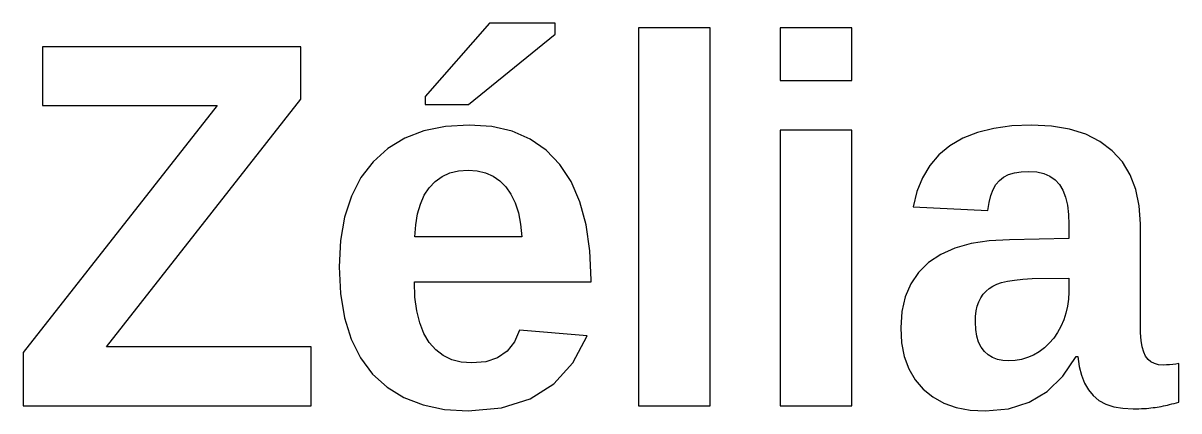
# Model space of a CAD drawing. Header units: metres. Extents: x 18 to 290, y 36 to 187.
# Drawn here: x 250.97 to 275.58, y 38.57 to 46.83 of the extents above; entities that cross this region are included whole.
import ezdxf

# ---------------------------------------------------------------- set-up
doc = ezdxf.new("R2010")
doc.units = ezdxf.units.M

msp = doc.modelspace()

# ---------------------------------------------------------------- linework, layer by layer
for p, q in [((260.899, 46.8263), (259.532, 45.2639)), ((262.299, 46.8263), (260.899, 46.8263)), ((262.299, 46.593), (262.299, 46.8263)), ((260.455, 45.0957), (262.299, 46.593)), ((265.6, 46.7287), (264.075, 46.7287)), ((264.075, 46.7287), (264.075, 38.678)), ((265.6, 38.678), (265.6, 46.7287)), ((268.614, 46.7287), (267.09, 46.7287)), ((267.09, 46.7287), (267.09, 45.6057)), ((268.614, 45.6057), (268.614, 46.7287)), ((256.881, 46.3218), (251.38, 46.3218)), ((251.38, 46.3218), (251.38, 45.0686)), ((256.881, 45.2097), (256.881, 46.3218)), ((267.09, 45.6057), (268.614, 45.6057)), ((255.101, 45.0686), (250.968, 39.8118)), ((251.38, 45.0686), (255.101, 45.0686)), ((252.747, 39.9312), (256.881, 45.2097)), ((259.532, 45.2639), (259.532, 45.0957)), ((259.532, 45.0957), (260.455, 45.0957)), ((259.96, 44.6251), (259.503, 44.5313)), ((260.465, 44.6563), (259.96, 44.6251)), ((260.947, 44.6228), (260.465, 44.6563)), ((261.381, 44.5222), (260.947, 44.6228)), ((268.614, 44.5478), (267.09, 44.5478)), ((267.09, 44.5478), (267.09, 38.678)), ((268.614, 38.678), (268.614, 44.5478)), ((271.636, 44.5856), (271.288, 44.4971)), ((272.021, 44.6386), (271.636, 44.5856)), ((272.443, 44.6563), (272.021, 44.6386)), ((272.867, 44.6344), (272.443, 44.6563)), ((273.251, 44.5686), (272.867, 44.6344)), ((273.594, 44.4591), (273.251, 44.5686)), ((259.094, 44.3751), (258.733, 44.1563)), ((259.503, 44.5313), (259.094, 44.3751)), ((261.768, 44.3546), (261.381, 44.5222)), ((262.106, 44.1199), (261.768, 44.3546)), ((270.977, 44.3733), (270.704, 44.2141)), ((271.288, 44.4971), (270.977, 44.3733)), ((273.896, 44.3056), (273.594, 44.4591)), ((274.157, 44.1084), (273.896, 44.3056)), ((258.733, 44.1563), (258.42, 43.8751)), ((262.397, 43.8181), (262.106, 44.1199)), ((270.704, 44.2141), (270.469, 44.0207)), ((274.374, 43.8708), (274.157, 44.1084)), ((258.42, 43.8751), (258.161, 43.5357)), ((262.637, 43.4517), (262.397, 43.8181)), ((270.469, 44.0207), (270.273, 43.7941)), ((274.542, 43.5963), (274.374, 43.8708)), ((259.742, 43.4565), (259.888, 43.5614)), ((259.888, 43.5614), (260.054, 43.6362)), ((260.054, 43.6362), (260.239, 43.6812)), ((260.239, 43.6812), (260.444, 43.6962)), ((260.444, 43.6962), (260.637, 43.6819)), ((260.637, 43.6819), (260.814, 43.6393)), ((260.814, 43.6393), (260.975, 43.5682)), ((260.975, 43.5682), (261.119, 43.4687)), ((270.273, 43.7941), (270.116, 43.5342)), ((271.845, 43.5457), (271.951, 43.5997)), ((271.951, 43.5997), (272.075, 43.6382)), ((272.075, 43.6382), (272.217, 43.6613)), ((272.217, 43.6613), (272.378, 43.669)), ((272.378, 43.669), (272.55, 43.6579)), ((272.55, 43.6579), (272.701, 43.6243)), ((272.701, 43.6243), (272.833, 43.5684)), ((272.833, 43.5684), (272.943, 43.4902)), ((274.663, 43.2849), (274.542, 43.5963)), ((258.161, 43.5357), (257.958, 43.1425)), ((259.511, 43.1601), (259.617, 43.3217)), ((259.617, 43.3217), (259.742, 43.4565)), ((261.119, 43.4687), (261.247, 43.3408)), ((261.247, 43.3408), (261.356, 43.1844)), ((262.824, 43.0231), (262.637, 43.4517)), ((270.116, 43.5342), (269.998, 43.2412)), ((271.622, 43.282), (271.683, 43.3893)), ((271.683, 43.3893), (271.756, 43.4764)), ((271.756, 43.4764), (271.845, 43.5457)), ((272.943, 43.4902), (273.034, 43.3896)), ((273.034, 43.3896), (273.106, 43.266)), ((257.958, 43.1425), (257.814, 42.6955)), ((259.428, 42.9746), (259.511, 43.1601)), ((261.356, 43.1844), (261.445, 42.9996)), ((269.998, 43.2412), (269.92, 42.9149)), ((271.535, 43.0068), (271.572, 43.1545)), ((271.572, 43.1545), (271.622, 43.282)), ((273.106, 43.266), (273.162, 43.1188)), ((273.162, 43.1188), (273.203, 42.9479)), ((274.735, 42.9366), (274.663, 43.2849)), ((259.367, 42.7652), (259.428, 42.9746)), ((261.445, 42.9996), (261.513, 42.7865)), ((262.957, 42.5321), (262.824, 43.0231)), ((269.92, 42.9149), (271.51, 42.8389)), ((271.51, 42.8389), (271.535, 43.0068)), ((273.203, 42.9479), (273.227, 42.7534)), ((274.759, 42.5514), (274.735, 42.9366)), ((257.814, 42.6955), (257.728, 42.1947)), ((259.327, 42.5319), (259.367, 42.7652)), ((261.513, 42.7865), (261.561, 42.5448)), ((273.227, 42.7534), (273.235, 42.5352)), ((259.31, 42.2748), (259.327, 42.5319)), ((261.561, 42.5448), (261.589, 42.2748)), ((263.037, 41.9789), (262.957, 42.5321)), ((273.235, 42.5352), (273.235, 42.2368)), ((274.759, 40.414), (274.759, 42.5514)), ((257.728, 42.1947), (257.699, 41.6401)), ((261.589, 42.2748), (259.31, 42.2748)), ((271.153, 42.1318), (270.809, 42.0341)), ((271.541, 42.1921), (271.153, 42.1318)), ((271.971, 42.2151), (271.541, 42.1921)), ((273.235, 42.2368), (271.971, 42.2151)), ((263.064, 41.3633), (263.037, 41.9789)), ((270.507, 41.8991), (270.248, 41.7268)), ((270.809, 42.0341), (270.507, 41.8991)), ((257.699, 41.6401), (257.727, 41.0677)), ((270.248, 41.7268), (270.034, 41.5185)), ((263.064, 41.32), (263.064, 41.3633)), ((270.034, 41.5185), (269.868, 41.2755)), ((271.927, 41.3326), (272.078, 41.356)), ((272.078, 41.356), (272.253, 41.3734)), ((272.253, 41.3734), (272.454, 41.385)), ((272.454, 41.385), (273.235, 41.3959)), ((273.235, 41.3959), (273.235, 41.0975)), ((259.312, 40.9939), (259.299, 41.32)), ((259.299, 41.32), (263.064, 41.32)), ((269.868, 41.2755), (269.749, 40.9977)), ((271.411, 41.0523), (271.471, 41.1184)), ((271.471, 41.1184), (271.538, 41.1764)), ((271.538, 41.1764), (271.615, 41.2264)), ((271.615, 41.2264), (271.699, 41.2684)), ((271.699, 41.2684), (271.801, 41.3034)), ((271.801, 41.3034), (271.927, 41.3326)), ((257.727, 41.0677), (257.812, 40.5529)), ((259.35, 40.7015), (259.312, 40.9939)), ((269.749, 40.9977), (269.678, 40.6853)), ((271.286, 40.8011), (271.318, 40.8948)), ((271.318, 40.8948), (271.36, 40.9781)), ((271.36, 40.9781), (271.411, 41.0523)), ((273.228, 40.9451), (273.208, 40.7959)), ((273.235, 41.0975), (273.228, 40.9451)), ((259.413, 40.4427), (259.35, 40.7015)), ((269.678, 40.6853), (269.654, 40.3381)), ((271.248, 40.5824), (271.262, 40.6969)), ((271.262, 40.6969), (271.286, 40.8011)), ((273.174, 40.65), (273.127, 40.5073)), ((273.208, 40.7959), (273.174, 40.65)), ((257.812, 40.5529), (257.955, 40.0956)), ((259.502, 40.2176), (259.413, 40.4427)), ((271.244, 40.4574), (271.248, 40.5824)), ((271.251, 40.2989), (271.244, 40.4574)), ((273.067, 40.3679), (272.994, 40.2361)), ((273.127, 40.5073), (273.067, 40.3679)), ((274.764, 40.2288), (274.759, 40.414)), ((259.617, 40.0261), (259.502, 40.2176)), ((261.54, 40.2892), (261.431, 40.0373)), ((262.977, 40.1645), (261.54, 40.2892)), ((262.676, 39.5903), (262.977, 40.1645)), ((269.654, 40.3381), (269.673, 40.0168)), ((271.275, 40.1575), (271.251, 40.2989)), ((271.313, 40.0333), (271.275, 40.1575)), ((272.912, 40.1162), (272.819, 40.0082)), ((272.994, 40.2361), (272.912, 40.1162)), ((274.777, 40.0681), (274.764, 40.2288)), ((257.103, 39.9312), (252.747, 39.9312)), ((257.103, 38.678), (257.103, 39.9312)), ((257.955, 40.0956), (258.154, 39.6957)), ((259.754, 39.8689), (259.617, 40.0261)), ((259.913, 39.7466), (259.754, 39.8689)), ((261.431, 40.0373), (261.275, 39.8413)), ((269.673, 40.0168), (269.731, 39.7257)), ((271.367, 39.9262), (271.313, 40.0333)), ((271.436, 39.8362), (271.367, 39.9262)), ((272.716, 39.9122), (272.603, 39.8281)), ((272.819, 40.0082), (272.716, 39.9122)), ((274.799, 39.9319), (274.777, 40.0681)), ((274.83, 39.8203), (274.799, 39.9319)), ((250.968, 39.8118), (250.968, 38.678)), ((258.154, 39.6957), (258.409, 39.3534)), ((260.094, 39.6593), (259.913, 39.7466)), ((260.296, 39.6069), (260.094, 39.6593)), ((261.071, 39.7014), (260.819, 39.6174)), ((261.275, 39.8413), (261.071, 39.7014)), ((269.731, 39.7257), (269.826, 39.4647)), ((271.518, 39.763), (271.436, 39.8362)), ((271.611, 39.706), (271.518, 39.763)), ((271.713, 39.6653), (271.611, 39.706)), ((271.826, 39.6409), (271.713, 39.6653)), ((271.949, 39.6328), (271.826, 39.6409)), ((272.09, 39.6406), (271.949, 39.6328)), ((272.225, 39.664), (272.09, 39.6406)), ((272.356, 39.7031), (272.225, 39.664)), ((272.482, 39.7578), (272.356, 39.7031)), ((272.603, 39.8281), (272.482, 39.7578)), ((273.11, 39.309), (273.392, 39.725)), ((273.392, 39.725), (273.425, 39.725)), ((273.425, 39.725), (273.455, 39.5165)), ((274.87, 39.7331), (274.83, 39.8203)), ((274.921, 39.6657), (274.87, 39.7331)), ((274.983, 39.6133), (274.921, 39.6657)), ((260.52, 39.5894), (260.296, 39.6069)), ((260.819, 39.6174), (260.52, 39.5894)), ((262.272, 39.1437), (262.676, 39.5903)), ((269.826, 39.4647), (269.96, 39.234)), ((273.455, 39.5165), (273.503, 39.3292)), ((275.058, 39.5759), (274.983, 39.6133)), ((275.144, 39.5535), (275.058, 39.5759)), ((275.242, 39.546), (275.144, 39.5535)), ((275.311, 39.5473), (275.242, 39.546)), ((275.379, 39.5512), (275.311, 39.5473)), ((275.446, 39.5577), (275.379, 39.5512)), ((275.513, 39.5668), (275.446, 39.5577)), ((275.578, 39.5786), (275.513, 39.5668)), ((275.578, 38.7539), (275.578, 39.5786)), ((258.409, 39.3534), (258.718, 39.0712)), ((261.766, 38.8247), (262.272, 39.1437)), ((269.96, 39.234), (270.132, 39.0333)), ((272.776, 38.9855), (273.11, 39.309)), ((273.503, 39.3292), (273.569, 39.1632)), ((273.569, 39.1632), (273.652, 39.0184)), ((258.718, 39.0712), (259.076, 38.8517)), ((270.132, 39.0333), (270.338, 38.8664)), ((272.389, 38.7544), (272.776, 38.9855)), ((273.652, 39.0184), (273.753, 38.8949)), ((273.753, 38.8949), (273.874, 38.7934)), ((250.968, 38.678), (257.103, 38.678)), ((259.076, 38.8517), (259.483, 38.6949)), ((259.483, 38.6949), (259.939, 38.6009)), ((261.156, 38.6333), (261.766, 38.8247)), ((264.075, 38.678), (265.6, 38.678)), ((267.09, 38.678), (268.614, 38.678)), ((270.338, 38.8664), (270.573, 38.7365)), ((270.573, 38.7365), (270.839, 38.6437)), ((270.839, 38.6437), (271.135, 38.5881)), ((271.951, 38.6157), (272.389, 38.7544)), ((273.874, 38.7934), (274.02, 38.7144)), ((274.02, 38.7144), (274.19, 38.658)), ((274.19, 38.658), (274.384, 38.6242)), ((274.982, 38.6333), (275.028, 38.6387)), ((275.028, 38.6387), (275.073, 38.6446)), ((275.073, 38.6446), (275.117, 38.6509)), ((275.117, 38.6509), (275.161, 38.6578)), ((275.161, 38.6578), (275.204, 38.6656)), ((275.204, 38.6656), (275.247, 38.6743)), ((275.247, 38.6743), (275.291, 38.6838)), ((275.291, 38.6838), (275.334, 38.6942)), ((275.334, 38.6942), (275.379, 38.7053)), ((275.379, 38.7053), (275.425, 38.7168)), ((275.425, 38.7168), (275.474, 38.7288)), ((275.474, 38.7288), (275.525, 38.7411)), ((275.525, 38.7411), (275.578, 38.7539)), ((259.939, 38.6009), (260.444, 38.5695)), ((260.444, 38.5695), (261.156, 38.6333)), ((271.135, 38.5881), (271.461, 38.5695)), ((271.461, 38.5695), (271.951, 38.6157)), ((274.384, 38.6242), (274.602, 38.6129)), ((274.602, 38.6129), (274.665, 38.6133)), ((274.665, 38.6133), (274.725, 38.6146)), ((274.725, 38.6146), (274.782, 38.6168)), ((274.782, 38.6168), (274.836, 38.6198)), ((274.836, 38.6198), (274.887, 38.6238)), ((274.887, 38.6238), (274.935, 38.6283)), ((274.935, 38.6283), (274.982, 38.6333))]:
    msp.add_line(p, q)

doc.saveas('drawing.dxf')
